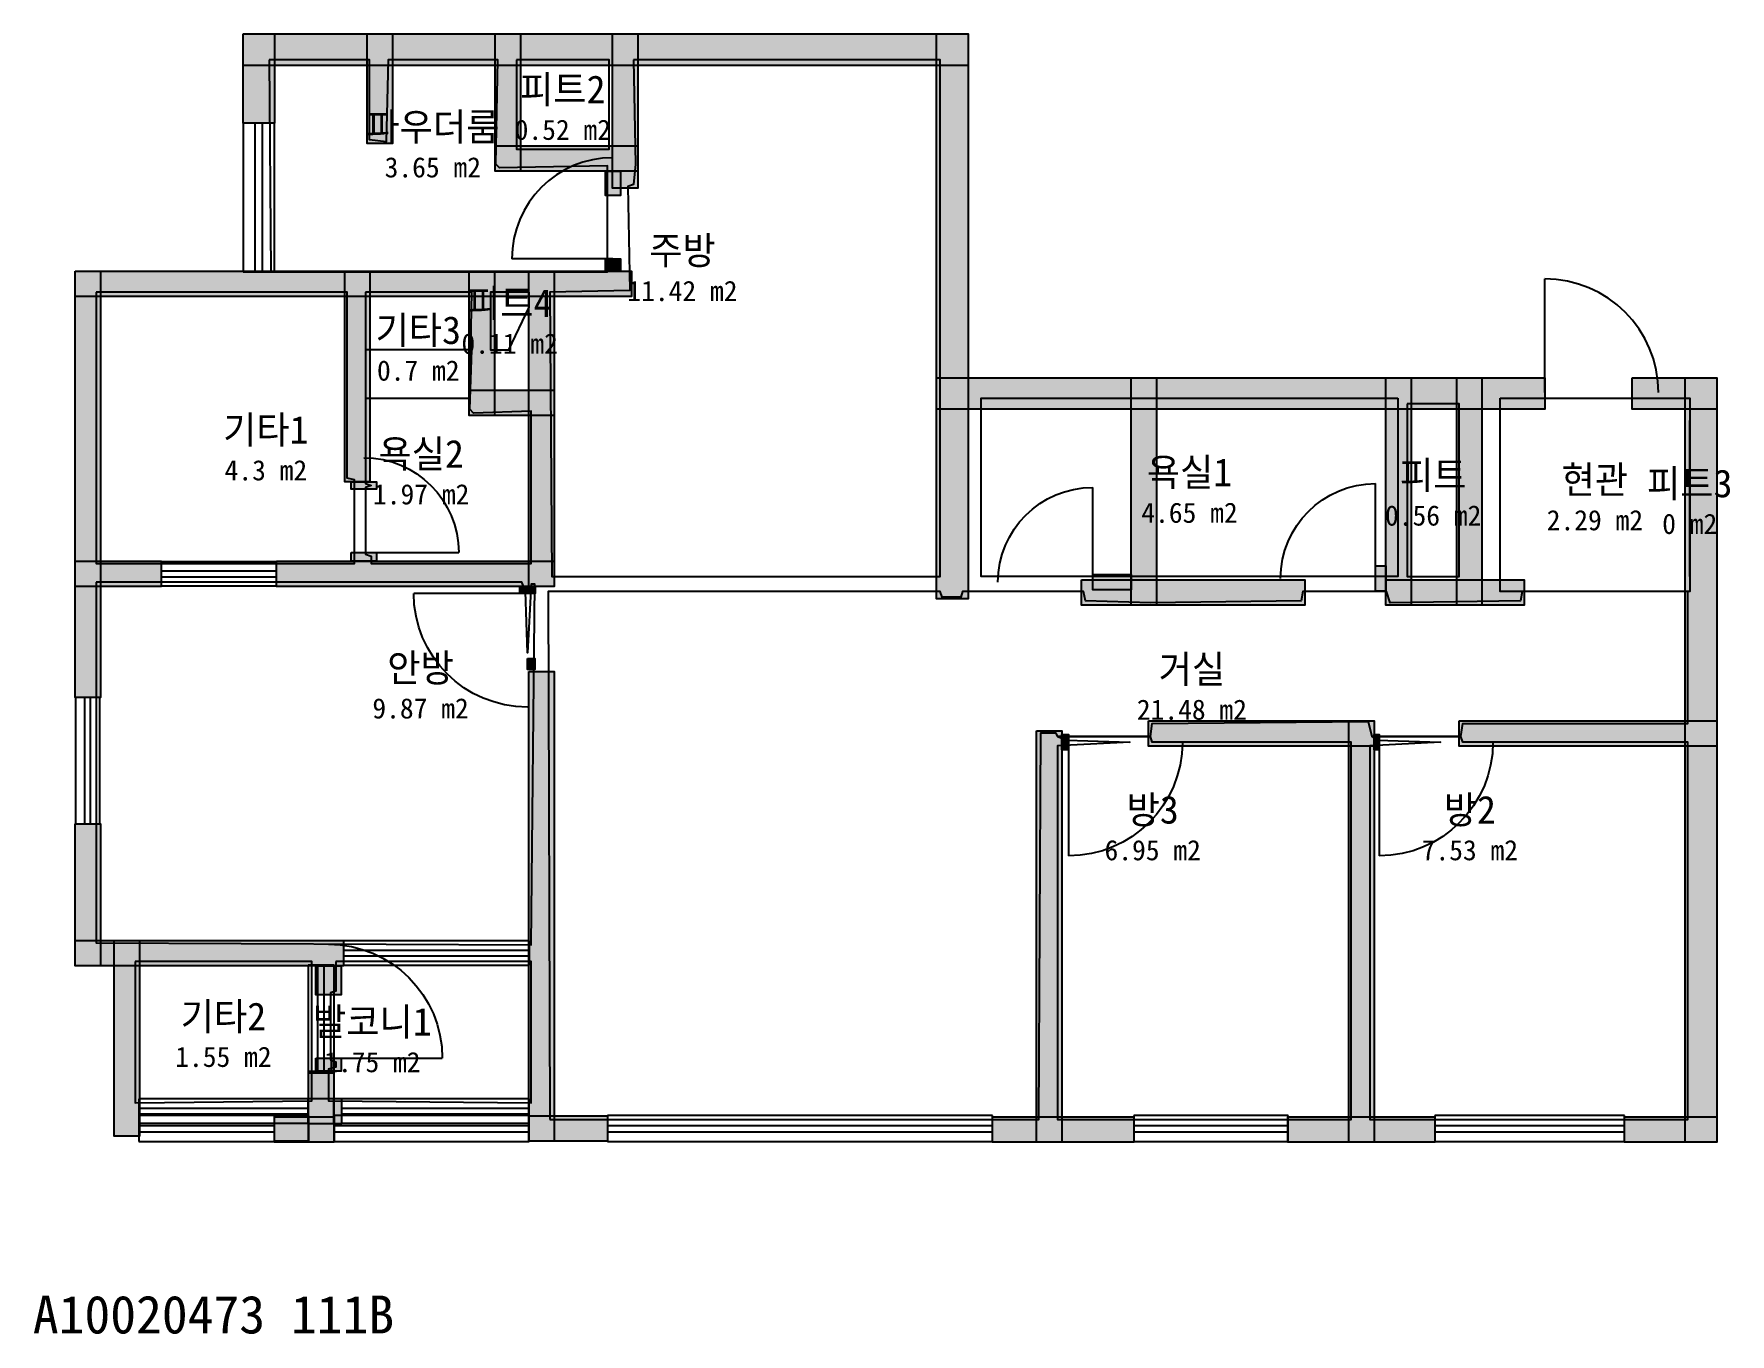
# Model space of a CAD drawing. Header units: millimetres. Extents: x 9 to 13422, y -905 to 9382.
import ezdxf
from ezdxf.enums import TextEntityAlignment as Align

# ---------------------------------------------------------------- set-up
doc = ezdxf.new("R2010")
doc.units = ezdxf.units.MM
for name, color, linetype in [('A-ANNO-TEXT', 7, 'Continuous'), ('A-AREA', 9, 'Continuous'), ('A-AREA-IDEN', 7, 'Continuous'), ('A-DOOR', 4, 'Continuous'), ('A-GLAZ', 5, 'Continuous'), ('A-WALL-EXTR', 7, 'Continuous'), ('A-WALL-PATT', 8, 'Continuous'), ('A-WALL-PRTN', 8, 'Continuous'), ('A-WALL-STRC', 7, 'Continuous')]:
    doc.layers.add(name, color=color, linetype=linetype)

# ---------------------------------------------------------------- blocks, each defined once
blk = doc.blocks.new('JJ-DOOR-SWING')
blk.add_line((0, 0), (0, 1000))
blk.add_arc((0, 0), 1000, 0, 90)
at = {"flags": 1}
for tag, p in [('WIDTH', (0, -150)), ('TYPE', (0, -250))]:
    blk.add_attdef(tag, p, '', height=80, dxfattribs=at)
blk = doc.blocks.new('JJ-WIN-DOUBLE')
for p, q in [((1000, 500), (0, 500)), ((0, 500), (0, -500)), ((1000, -500), (1000, 500)), ((0, 120), (1000, 120)), ((0, -120), (1000, -120)), ((0, -500), (1000, -500))]:
    blk.add_line(p, q)
at = {"flags": 1}
for tag, p in [('WIDTH', (0, -700)), ('TYPE', (0, -800))]:
    blk.add_attdef(tag, p, '', height=80, dxfattribs=at)

msp = doc.modelspace()

# ---------------------------------------------------------------- linework, layer by layer
at = {"layer": 'A-AREA'}
for points in [[(1868, 9176), (1882, 7500), (4544, 7500), (4544, 8338), (3691, 8324), (3662, 8353), (3676, 9176), (2809, 9176), (2794, 8529), (2662, 8544), (2662, 9176)], [(3824, 9176), (3824, 8471), (4559, 8471), (4559, 9176)], [(4750, 9176), (4765, 8353), (4750, 8191), (4706, 8176), (4721, 7353), (4088, 7338), (4103, 5088), (7176, 5088), (7176, 9176)], [(500, 7338), (500, 5191), (2544, 5191), (2544, 5853), (2485, 5868), (2485, 7338)], [(2632, 7338), (2632, 6500), (3456, 6500), (3471, 7338)], [(3926, 7338), (3618, 7338), (3618, 6882), (3765, 6882), (3926, 7221)], [(2632, 6882), (2632, 5824), (2676, 5809), (2632, 5794), (2632, 5265), (2676, 5250), (2676, 5191), (3941, 5191), (3941, 6397), (3485, 6382), (3456, 6412), (3471, 6882)], [(10794, 6500), (10794, 5088), (7500, 5088), (7500, 6500)], [(10868, 6456), (10868, 5088), (11279, 5088), (11279, 6456)], [(11603, 6500), (13103, 6500), (13103, 4971), (11603, 4971)], [(13103, 5088), (13103, 6324), (13103, 6324), (13103, 5088)], [(500, 5044), (500, 2191), (3941, 2176), (3971, 5029), (3941, 5029), (3912, 4485), (3897, 4971), (3868, 5044)], [(4088, 794), (7956, 794), (7971, 3853), (8088, 3853), (8103, 3824), (8838, 3824), (8853, 3926), (10559, 3941), (10588, 3824), (11294, 3824), (11309, 3926), (13088, 3926), (13088, 4971), (11779, 4971), (11765, 4897), (10735, 4882), (10706, 4971), (10044, 4971), (10029, 4897), (8838, 4882), (8324, 4897), (8309, 4971), (7353, 4971), (7338, 4926), (7191, 4926), (7176, 4971), (4074, 4971)], [(8103, 3824), (8176, 3794), (8676, 3779), (8103, 3750), (8103, 794), (10426, 794), (10426, 3779), (8853, 3779), (8838, 3824)], [(10588, 3824), (10632, 3794), (11132, 3779), (10574, 3750), (10574, 794), (13088, 794), (13088, 3779), (11309, 3779), (11294, 3824)], [(809, 2044), (809, 926), (2206, 941), (2206, 2044)], [(2397, 2044), (2397, 1809), (2353, 1794), (2353, 1265), (2397, 1250), (2397, 1206), (2338, 1191), (2338, 941), (3941, 926), (3941, 2044)]]:
    msp.add_lwpolyline(points, close=True, dxfattribs=at)
at = {"layer": 'A-WALL-EXTR'}
for points in [[(1662, 9382), (7397, 9382), (7397, 9132), (1662, 9132)], [(1662, 9382), (1912, 9382), (1912, 8676), (1662, 8676)], [(7147, 9382), (7397, 9382), (7397, 4912), (7147, 4912)], [(7147, 6662), (11956, 6662), (11956, 6412), (7147, 6412)], [(12647, 6662), (13316, 6662), (13316, 6412), (12647, 6412)], [(13066, 6662), (13316, 6662), (13316, 613), (13066, 613)], [(3912, 4441), (3971, 4441), (3971, 4353), (3912, 4353)]]:
    msp.add_lwpolyline(points, close=True, dxfattribs=at)
at = {"layer": 'A-WALL-PATT', "color": 8}
for points in [[(1662, 9382), (7397, 9382), (1662, 9132), (7397, 9132)], [(1662, 9382), (1912, 9382), (1662, 8676), (1912, 8676)], [(2643, 9382), (2843, 9382), (2643, 8515), (2843, 8515)], [(3657, 9382), (3857, 9382), (3657, 8297), (3857, 8297)], [(4584, 9382), (4784, 9382), (4584, 8162), (4784, 8162)], [(7147, 9382), (7397, 9382), (7147, 4912), (7397, 4912)], [(3657, 8497), (4784, 8497), (3657, 8297), (4784, 8297)], [(4528, 8297), (4648, 8297), (4528, 8103), (4648, 8103)], [(4528, 7603), (4648, 7603), (4528, 7504), (4648, 7504)], [(334, 7504), (4735, 7504), (334, 7304), (4735, 7304)], [(334, 7504), (534, 7504), (334, 4132), (534, 4132)], [(2466, 7504), (2666, 7504), (2466, 5838), (2666, 5838)], [(3451, 7504), (3651, 7504), (3451, 6363), (3651, 6363)], [(3922, 7504), (4122, 7504), (3922, 5010), (4122, 5010)], [(7147, 6662), (11956, 6662), (7147, 6412), (11956, 6412)], [(8687, 6662), (8887, 6662), (8687, 4863), (8887, 4863)], [(10701, 6662), (10901, 6662), (10701, 4863), (10901, 4863)], [(11260, 6662), (11460, 6662), (11260, 4863), (11460, 4863)], [(12647, 6662), (13316, 6662), (12647, 6412), (13316, 6412)], [(13066, 6662), (13316, 6662), (13066, 613), (13316, 613)], [(3451, 6563), (4122, 6563), (3451, 6363), (4122, 6363)], [(2518, 5838), (2718, 5838), (2518, 5779), (2718, 5779)], [(2518, 5279), (2718, 5279), (2518, 5210), (2718, 5210)], [(334, 5210), (1015, 5210), (334, 5010), (1015, 5010)], [(1926, 5210), (4122, 5210), (1926, 5010), (4122, 5010)], [(8382, 5104), (8687, 5104), (8382, 4984), (8687, 4984)], [(10618, 5174), (10701, 5174), (10618, 4974), (10701, 4974)], [(3852, 5010), (3972, 5010), (3852, 4956), (3972, 4956)], [(8294, 5063), (10059, 5063), (8294, 4863), (10059, 4863)], [(10701, 5063), (11794, 5063), (10701, 4863), (11794, 4863)], [(3912, 4441), (3912, 4353), (3971, 4353)], [(3971, 4353), (3971, 4441), (3912, 4441)], [(3922, 4338), (4122, 4338), (3922, 621), (4122, 621)], [(8824, 3946), (10607, 3946), (8824, 3746), (10607, 3746)], [(10407, 3946), (10607, 3946), (10407, 613), (10607, 613)], [(11279, 3946), (13316, 3946), (11279, 3746), (13316, 3746)], [(7937, 3868), (8137, 3868), (7937, 613), (8137, 613)], [(8137, 3839), (8191, 3839), (8137, 3719), (8191, 3719)], [(10607, 3839), (10647, 3839), (10607, 3719), (10647, 3719)], [(334, 3132), (534, 3132), (334, 2010), (534, 2010)], [(334, 2210), (2456, 2210), (334, 2010), (2456, 2010)], [(643, 2210), (843, 2210), (643, 662), (843, 662)], [(2238, 2010), (2438, 2010), (2238, 1779), (2438, 1779)], [(2238, 1279), (2438, 1279), (2238, 1176), (2438, 1176)], [(2179, 1176), (2379, 1176), (2179, 613), (2379, 613)], [(2179, 1176), (2379, 1176), (2179, 1162), (2379, 1162)], [(2179, 1162), (2379, 1162), (2179, 613), (2379, 613)], [(2179, 960), (2441, 960), (2179, 760), (2441, 760)], [(2379, 960), (2441, 960), (2379, 760), (2441, 760)], [(1912, 821), (2179, 821), (1912, 621), (2179, 621)], [(1912, 813), (2379, 813), (1912, 613), (2379, 613)], [(3922, 821), (4544, 821), (3922, 621), (4544, 621)], [(7588, 813), (8706, 813), (7588, 613), (8706, 613)], [(9926, 813), (11088, 813), (9926, 613), (11088, 613)], [(12588, 813), (13316, 813), (12588, 613), (13316, 613)]]:
    msp.add_solid(points, dxfattribs=at)
at = {"layer": 'A-WALL-PRTN'}
for points in [[(4528, 8297), (4648, 8297), (4648, 8103), (4528, 8103)], [(4528, 7603), (4648, 7603), (4648, 7504), (4528, 7504)], [(8382, 5104), (8687, 5104), (8687, 4984), (8382, 4984)], [(3852, 5010), (3972, 5010), (3972, 4956), (3852, 4956)], [(8137, 3839), (8191, 3839), (8191, 3719), (8137, 3719)], [(10607, 3839), (10647, 3839), (10647, 3719), (10607, 3719)]]:
    msp.add_lwpolyline(points, close=True, dxfattribs=at)
at = {"layer": 'A-WALL-STRC'}
for points in [[(2643, 9382), (2843, 9382), (2843, 8515), (2643, 8515)], [(3657, 9382), (3857, 9382), (3857, 8297), (3657, 8297)], [(4584, 9382), (4784, 9382), (4784, 8162), (4584, 8162)], [(3657, 8497), (4784, 8497), (4784, 8297), (3657, 8297)], [(334, 7504), (4735, 7504), (4735, 7304), (334, 7304)], [(334, 7504), (534, 7504), (534, 4132), (334, 4132)], [(2466, 7504), (2666, 7504), (2666, 5838), (2466, 5838)], [(3451, 7504), (3651, 7504), (3651, 6363), (3451, 6363)], [(3922, 7504), (4122, 7504), (4122, 5010), (3922, 5010)], [(8687, 6662), (8887, 6662), (8887, 4863), (8687, 4863)], [(10701, 6662), (10901, 6662), (10901, 4863), (10701, 4863)], [(11260, 6662), (11460, 6662), (11460, 4863), (11260, 4863)], [(3451, 6563), (4122, 6563), (4122, 6363), (3451, 6363)], [(2518, 5838), (2718, 5838), (2718, 5779), (2518, 5779)], [(2518, 5279), (2718, 5279), (2718, 5210), (2518, 5210)], [(334, 5210), (1015, 5210), (1015, 5010), (334, 5010)], [(1926, 5210), (4122, 5210), (4122, 5010), (1926, 5010)], [(10618, 5174), (10701, 5174), (10701, 4974), (10618, 4974)], [(8294, 5063), (10059, 5063), (10059, 4863), (8294, 4863)], [(10701, 5063), (11794, 5063), (11794, 4863), (10701, 4863)], [(3922, 4338), (4122, 4338), (4122, 621), (3922, 621)], [(8824, 3946), (10607, 3946), (10607, 3746), (8824, 3746)], [(10407, 3946), (10607, 3946), (10607, 613), (10407, 613)], [(11279, 3946), (13316, 3946), (13316, 3746), (11279, 3746)], [(7937, 3868), (8137, 3868), (8137, 613), (7937, 613)], [(334, 3132), (534, 3132), (534, 2010), (334, 2010)], [(334, 2210), (2456, 2210), (2456, 2010), (334, 2010)], [(643, 2210), (843, 2210), (843, 662), (643, 662)], [(2238, 2010), (2438, 2010), (2438, 1779), (2238, 1779)], [(2238, 1279), (2438, 1279), (2438, 1176), (2238, 1176)], [(2179, 1176), (2379, 1176), (2379, 613), (2179, 613)], [(2179, 1176), (2379, 1176), (2379, 1162), (2179, 1162)], [(2179, 1162), (2379, 1162), (2379, 613), (2179, 613)], [(2179, 960), (2441, 960), (2441, 760), (2179, 760)], [(2379, 960), (2441, 960), (2441, 760), (2379, 760)], [(1912, 821), (2179, 821), (2179, 621), (1912, 621)], [(1912, 813), (2379, 813), (2379, 613), (1912, 613)], [(3922, 821), (4544, 821), (4544, 621), (3922, 621)], [(7588, 813), (8706, 813), (8706, 613), (7588, 613)], [(9926, 813), (11088, 813), (11088, 613), (9926, 613)], [(12588, 813), (13316, 813), (13316, 613), (12588, 613)]]:
    msp.add_lwpolyline(points, close=True, dxfattribs=at)

# ---------------------------------------------------------------- block references
at = {"layer": 'A-DOOR'}
for p, xscale, yscale, rotation in [((4588, 7603), 0.8, 0.8, 90), ((2618, 5279), 0.75, -0.75, 90), ((8382, 5044), 0.75, -0.75, 180), ((10618, 5074), 0.75, -0.75, 180), ((3912, 4956), 0.9, -0.9, -90), ((2338, 1279), 0.9, -0.9, 90)]:
    msp.add_blockref('JJ-DOOR-SWING', p, dxfattribs=dict(at, xscale=xscale, yscale=yscale, rotation=rotation))
at = {"layer": 'A-DOOR', "xscale": 0.9}
for p, yscale in [((11956, 6544), 0.9), ((8191, 3779), -0.9), ((10647, 3779), -0.9)]:
    msp.add_blockref('JJ-DOOR-SWING', p, dxfattribs=dict(at, yscale=yscale))
at = {"layer": 'A-GLAZ', "rotation": 90}
for p, xscale, yscale in [((1787, 7500), 1.176470588235294, 0.25), ((2279, 1176), 0.8382352941176469, 0.2058823529411765)]:
    msp.add_blockref('JJ-WIN-DOUBLE', p, dxfattribs=dict(at, xscale=xscale, yscale=yscale))
at = {"layer": 'A-GLAZ'}
for p, xscale, yscale in [((1015, 5110), 0.9117647058823528, 0.1911764705882353), ((2456, 2110), 1.470588235294118, 0.1911764705882353), ((838, 860), 1.338235294117647, 0.1911764705882353), ((2441, 860), 1.485294117647059, 0.1911764705882353), ((838, 721), 1.073529411764706, 0.2058823529411765), ((2382, 721), 1.544117647058824, 0.2058823529411765), ((4544, 721), 3.044117647058823, 0.2058823529411765), ((8706, 721), 1.220588235294117, 0.2058823529411765), ((11088, 721), 1.5, 0.2058823529411765)]:
    msp.add_blockref('JJ-WIN-DOUBLE', p, dxfattribs=dict(at, xscale=xscale, yscale=yscale))
at = {"layer": 'A-GLAZ', "yscale": 0.1911764705882353, "rotation": 90}
msp.add_blockref('JJ-WIN-DOUBLE', (434, 3132), dxfattribs=at)

# ---------------------------------------------------------------- texts
at = {"layer": 'A-ANNO-TEXT'}
msp.add_text('A10020473 111B', height=300, dxfattribs=at).set_placement((0, -900))
at = {"layer": 'A-AREA-IDEN'}
for s, height, p in [('피트2', 220, (4191, 8944)), ('파우더룸', 220, (3163, 8647)), ('0.52 m2', 160, (4191, 8624)), ('3.65 m2', 160, (3163, 8327)), ('주방', 220, (5137, 7669)), ('피트4', 220, (3771, 7252)), ('11.42 m2', 160, (5137, 7349)), ('기타3', 220, (3048, 7039)), ('0.11 m2', 160, (3771, 6932)), ('0.7 m2', 160, (3048, 6719)), ('기타1', 220, (1843, 6250)), ('욕실2', 220, (3071, 6060)), ('욕실1', 220, (9147, 5914)), ('4.3 m2', 160, (1843, 5930)), ('피트', 220, (11074, 5892)), ('현관', 220, (12353, 5855)), ('피트3', 220, (13103, 5826)), ('1.97 m2', 160, (3071, 5740)), ('4.65 m2', 160, (9147, 5594)), ('0.56 m2', 160, (11074, 5572)), ('2.29 m2', 160, (12353, 5535)), ('0 m2', 160, (13103, 5506)), ('안방', 220, (3066, 4366)), ('거실', 220, (9166, 4356)), ('9.87 m2', 160, (3066, 4046)), ('21.48 m2', 160, (9166, 4036)), ('방3', 220, (8856, 3244)), ('방2', 220, (11364, 3244)), ('6.95 m2', 160, (8856, 2924)), ('7.53 m2', 160, (11364, 2924)), ('기타2', 220, (1507, 1609)), ('발코니1', 220, (2685, 1567)), ('1.55 m2', 160, (1507, 1289)), ('1.75 m2', 160, (2685, 1247))]:
    msp.add_text(s, height=height, dxfattribs=at).set_placement(p, align=Align.MIDDLE_CENTER)

doc.saveas('drawing.dxf')
